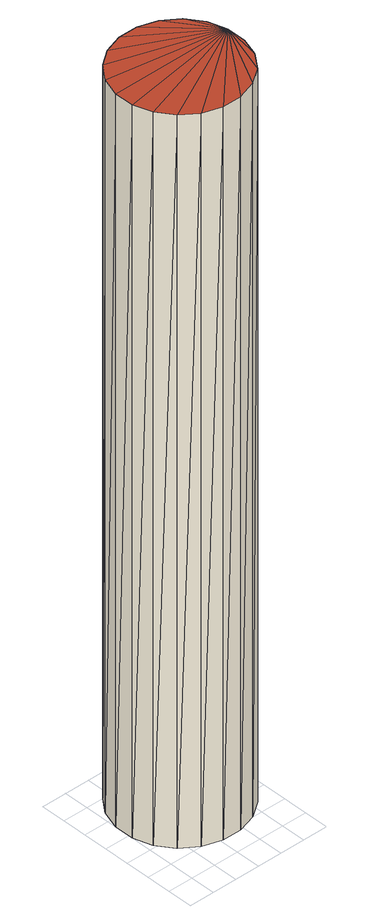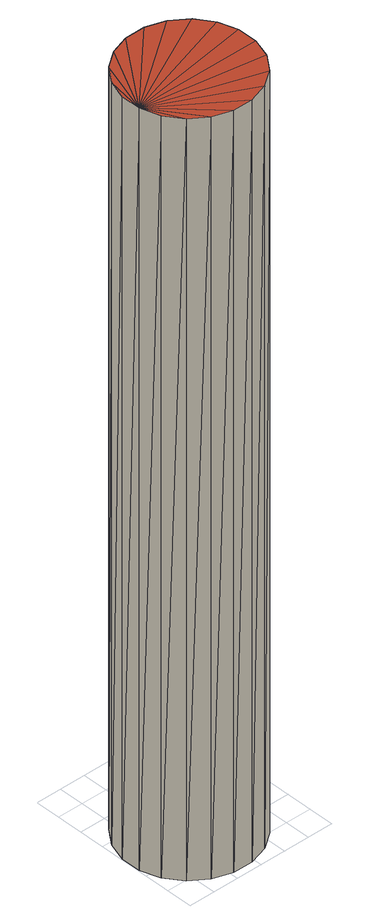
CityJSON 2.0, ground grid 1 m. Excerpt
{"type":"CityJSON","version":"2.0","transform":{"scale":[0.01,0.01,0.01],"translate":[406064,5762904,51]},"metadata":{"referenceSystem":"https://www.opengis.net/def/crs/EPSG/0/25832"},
"CityObjects":{
"building1":{"type":"Building","attributes":{"Geometrietyp2DReferenz":"1000","Gemeindeschluessel":"05515000","function":"51002_1251","roofType":"9999","measuredHeight":30.24},"geometry":[{"type":"Solid","lod":"2","boundaries":[[[[0,1,2]],[[1,3,2]],[[4,5,0]],[[5,1,0]],[[6,7,4]],[[7,5,4]],[[8,9,6]],[[9,7,6]],[[10,11,8]],[[11,9,8]],[[12,13,10]],[[13,11,10]],[[14,15,12]],[[15,13,12]],[[16,17,14]],[[17,15,14]],[[18,19,16]],[[19,17,16]],[[20,21,18]],[[21,19,18]],[[22,23,20]],[[23,21,20]],[[24,25,22]],[[25,23,22]],[[26,27,24]],[[27,25,24]],[[28,29,26]],[[29,27,26]],[[30,31,28]],[[31,29,28]],[[32,33,30]],[[33,31,30]],[[34,35,32]],[[35,33,32]],[[36,37,34]],[[37,35,34]],[[38,39,36]],[[39,37,36]],[[2,3,38]],[[3,39,38]],[[3,1,39]],[[1,5,39]],[[5,7,39]],[[7,9,39]],[[9,11,39]],[[11,13,39]],[[13,15,39]],[[15,17,39]],[[17,19,39]],[[19,21,39]],[[21,23,39]],[[23,25,39]],[[25,27,39]],[[27,29,39]],[[29,31,39]],[[31,33,39]],[[33,35,39]],[[35,37,39]],[[0,2,4]],[[2,38,4]],[[38,36,4]],[[36,34,4]],[[34,32,4]],[[32,30,4]],[[30,28,4]],[[28,26,4]],[[26,24,4]],[[24,22,4]],[[22,20,4]],[[20,18,4]],[[18,16,4]],[[16,14,4]],[[14,12,4]],[[12,10,4]],[[10,8,4]],[[8,6,4]]]],"semantics":{"surfaces":[{"type":"WallSurface"},{"type":"GroundSurface"},{"type":"RoofSurface"}],"values":[[0,0,0,0,0,0,0,0,0,0,0,0,0,0,0,0,0,0,0,0,0,0,0,0,0,0,0,0,0,0,0,0,0,0,0,0,0,0,0,0,1,1,1,1,1,1,1,1,1,1,1,1,1,1,1,1,1,1,2,2,2,2,2,2,2,2,2,2,2,2,2,2,2,2,2,2]]}}]}
},
"vertices":[
[472,438,3118],[472,438,94],[426,501,3118],[426,501,94],[496,363,3118],[496,363,94],[496,285,3118],[496,285,94],[472,211,3118],[472,211,94],[426,147,3118],[426,147,94],[362,101,3118],[362,101,94],[288,77,3118],[288,77,94],[210,77,3118],[210,77,94],[135,101,3118],[135,101,94],[72,147,3118],[72,147,94],[26,211,3118],[26,211,94],[2,285,3118],[2,285,94],[2,363,3118],[2,363,94],[26,438,3118],[26,438,94],[72,501,3118],[72,501,94],[135,547,3118],[135,547,94],[210,571,3118],[210,571,94],[288,571,3118],[288,571,94],[362,547,3118],[362,547,94]
]}
